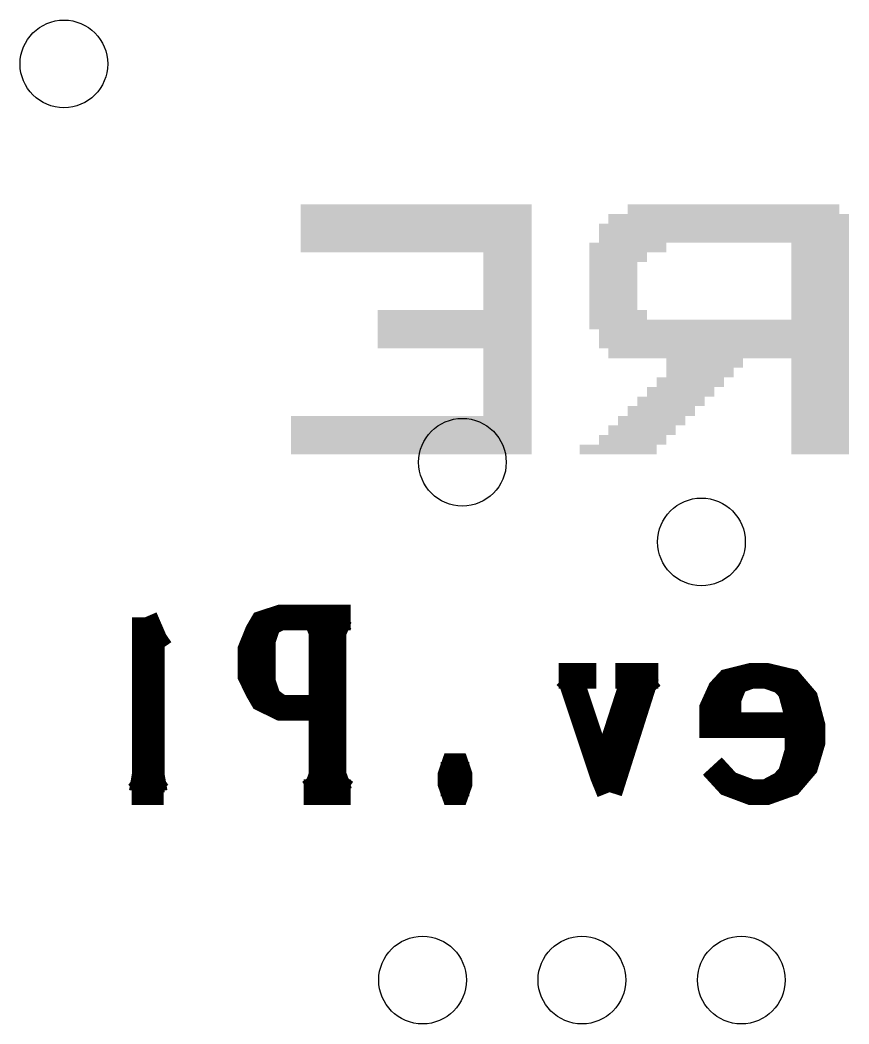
# Model space of a CAD drawing. Extents: x -2.6 to 72.5, y -0.1 to 95.
# Drawn here: x 27.73 to 32.92, y 22.73 to 29.02 of the extents above; entities that cross this region are included whole.
import ezdxf

# ---------------------------------------------------------------- set-up
doc = ezdxf.new("R2010")
doc.units = 0
doc.layers.get('0').update_dxf_attribs({"linetype": 'CONTINUOUS'})
doc.layers.add('03_ASSY2_GBR', color=1, linetype='CONTINUOUS')

# ---------------------------------------------------------------- blocks, each defined once
blk = doc.blocks.new('ROUND_139')
blk.add_circle((0, 0), 0.275)

msp = doc.modelspace()

# ---------------------------------------------------------------- linework, layer by layer
at = {"layer": '03_ASSY2_GBR', "const_width": 0.16093}
for points in [[(28.507, 25.276), (28.507, 24.179)], [(28.507, 25.276), (28.57, 25.13), (28.608, 25.075)], [(29.799, 25.276), (29.36, 25.276), (29.247, 25.239), (29.215, 25.184), (29.171, 25.075), (29.171, 24.91), (29.215, 24.819), (29.247, 24.764), (29.36, 24.709), (29.617, 24.709)], [(29.36, 25.276), (29.284, 25.239), (29.247, 25.13), (29.247, 24.874), (29.284, 24.764), (29.36, 24.709)], [(29.542, 25.276), (29.617, 25.239)], [(29.579, 25.276), (29.617, 25.184)], [(29.617, 25.276), (29.617, 24.179)], [(29.692, 25.276), (29.692, 24.179)], [(29.768, 25.276), (29.692, 25.239)], [(29.73, 25.276), (29.692, 25.184)], [(28.526, 25.184), (28.526, 24.233)], [(28.551, 25.184), (28.551, 24.179)], [(29.247, 25.184), (29.215, 25.075), (29.215, 24.91), (29.247, 24.819)], [(29.655, 25.239), (29.655, 24.233)], [(31.341, 24.91), (31.103, 24.91)], [(31.147, 24.91), (31.184, 24.874)], [(31.266, 24.91), (31.184, 24.874)], [(31.184, 24.874), (31.379, 24.288), (31.423, 24.179)], [(31.58, 24.91), (31.379, 24.288)], [(31.655, 24.91), (31.423, 24.179)], [(31.617, 24.91), (31.423, 24.288)], [(31.73, 24.91), (31.46, 24.91)], [(31.498, 24.91), (31.58, 24.874)], [(31.693, 24.91), (31.58, 24.819)], [(32.602, 24.599), (32.068, 24.599), (32.068, 24.709), (32.118, 24.819), (32.169, 24.874), (32.313, 24.91), (32.407, 24.91), (32.558, 24.874), (32.652, 24.764), (32.696, 24.599), (32.696, 24.49), (32.652, 24.343), (32.558, 24.233), (32.407, 24.179), (32.313, 24.179), (32.169, 24.233), (32.068, 24.343)], [(32.169, 24.599), (32.169, 24.764), (32.213, 24.874), (32.313, 24.91)], [(32.407, 24.91), (32.508, 24.874), (32.558, 24.819), (32.602, 24.654), (32.602, 24.435), (32.558, 24.288), (32.508, 24.233), (32.407, 24.179)], [(32.118, 24.654), (32.118, 24.709), (32.169, 24.819)], [(32.602, 24.764), (32.652, 24.654), (32.652, 24.435), (32.602, 24.343)], [(30.463, 24.343), (30.482, 24.288), (30.482, 24.233), (30.463, 24.179), (30.445, 24.179), (30.426, 24.233), (30.426, 24.288), (30.445, 24.343), (30.463, 24.343)], [(28.507, 24.288), (28.488, 24.179)], [(28.551, 24.288), (28.57, 24.179)], [(29.617, 24.288), (29.579, 24.179)], [(29.692, 24.288), (29.73, 24.179)], [(30.463, 24.288), (30.463, 24.233), (30.445, 24.233), (30.445, 24.288), (30.463, 24.288)], [(28.626, 24.179), (28.426, 24.179)], [(28.507, 24.233), (28.47, 24.179)], [(28.551, 24.233), (28.589, 24.179)], [(29.799, 24.179), (29.504, 24.179)], [(29.617, 24.233), (29.542, 24.179)], [(29.692, 24.233), (29.768, 24.179)]]:
    msp.add_lwpolyline(points, dxfattribs=at)
at = {"layer": '03_ASSY2_GBR'}
for points in [[(29.48502, 27.868946), (29.485054, 27.86898), (30.93398, 27.868946), (30.933946, 27.86898)], [(29.48502, 27.868926), (29.48502, 27.868946), (30.934, 27.868926), (30.93398, 27.868946)], [(29.48502, 27.809), (29.48502, 27.868926), (30.934, 27.809), (30.934, 27.868926)], [(29.485054, 27.86898), (29.485074, 27.869), (30.933946, 27.86898), (29.485074, 27.869)], [(31.53702, 27.868946), (31.537054, 27.86898), (32.86498, 27.868946), (32.864946, 27.86898)], [(31.53702, 27.868926), (31.53702, 27.868946), (32.865, 27.868926), (32.86498, 27.868946)], [(31.53702, 27.809128), (31.53702, 27.868926), (32.86498, 27.809128), (32.865, 27.868926)], [(31.537054, 27.86898), (31.537074, 27.869), (32.864946, 27.86898), (31.537074, 27.869)], [(29.48502, 27.80898), (29.48502, 27.809), (30.934, 27.80898), (30.934, 27.809)], [(29.48502, 27.748), (29.48502, 27.80898), (30.934, 27.748), (30.934, 27.80898)], [(31.41602, 27.808946), (31.416054, 27.80898), (32.92498, 27.808946), (32.924946, 27.80898)], [(31.41602, 27.808926), (31.41602, 27.808946), (32.925, 27.808926), (32.92498, 27.808946)], [(31.41602, 27.748128), (31.41602, 27.808926), (32.925, 27.748128), (32.925, 27.808926)], [(31.416054, 27.80898), (31.416074, 27.809), (32.924946, 27.80898), (32.865108, 27.809)], [(31.536892, 27.809), (31.53702, 27.809128), (32.865108, 27.809), (32.86498, 27.809128)], [(29.48502, 27.74798), (29.48502, 27.748), (30.934, 27.74798), (30.934, 27.748)], [(29.48502, 27.688), (29.48502, 27.74798), (30.934, 27.688), (30.934, 27.74798)], [(31.35602, 27.747946), (31.356054, 27.74798), (32.925, 27.747946), (32.925, 27.74798)], [(31.35602, 27.688), (31.35602, 27.747946), (32.925, 27.688), (32.925, 27.747946)], [(31.356054, 27.74798), (31.356074, 27.748), (32.925, 27.74798), (32.925, 27.748)], [(31.415892, 27.748), (31.41602, 27.748128), (32.925, 27.748), (32.925, 27.748128)], [(29.48502, 27.68798), (29.48502, 27.688), (30.934, 27.68798), (30.934, 27.688)], [(29.48502, 27.628), (29.48502, 27.68798), (30.934, 27.628), (30.934, 27.68798)], [(31.35602, 27.68798), (31.35602, 27.688), (32.925, 27.68798), (32.925, 27.688)], [(31.35602, 27.628128), (31.35602, 27.68798), (32.925, 27.628128), (32.925, 27.68798)], [(29.48502, 27.62798), (29.48502, 27.628), (30.934, 27.62798), (30.934, 27.628)], [(29.48502, 27.567054), (29.48502, 27.62798), (30.934, 27.567054), (30.934, 27.62798)], [(31.29602, 27.627946), (31.296054, 27.62798), (31.779094, 27.627946), (31.779128, 27.62798)], [(31.29602, 27.627852), (31.29602, 27.627946), (31.779, 27.627852), (31.779094, 27.627946)], [(31.29602, 27.567054), (31.29602, 27.627852), (31.77898, 27.567054), (31.779, 27.627852)], [(31.296054, 27.62798), (31.296074, 27.628), (31.779128, 27.62798), (32.562892, 27.628)], [(31.355892, 27.628), (31.35602, 27.628128), (32.925, 27.628), (32.925, 27.628128)], [(32.562912, 27.62798), (32.562892, 27.628), (32.925, 27.62798), (32.925, 27.628)], [(32.56302, 27.627872), (32.562912, 27.62798), (32.925, 27.627872), (32.925, 27.62798)], [(32.56302, 27.567), (32.56302, 27.627872), (32.925, 27.567), (32.925, 27.627872)], [(29.485074, 27.567), (29.48502, 27.567054), (30.934, 27.567), (30.934, 27.567054)], [(30.631912, 27.56698), (30.631892, 27.567), (30.934, 27.56698), (30.934, 27.567)], [(30.63202, 27.566872), (30.631912, 27.56698), (30.934, 27.566872), (30.934, 27.56698)], [(30.63202, 27.507), (30.63202, 27.566872), (30.934, 27.507), (30.934, 27.566872)], [(31.29602, 27.567), (31.29602, 27.567054), (31.778926, 27.567), (31.77898, 27.567054)], [(31.29602, 27.56698), (31.29602, 27.567), (31.658128, 27.56698), (31.778926, 27.567)], [(31.29602, 27.566852), (31.29602, 27.56698), (31.658, 27.566852), (31.658128, 27.56698)], [(31.29602, 27.507054), (31.29602, 27.566852), (31.65798, 27.507054), (31.658, 27.566852)], [(32.56302, 27.56698), (32.56302, 27.567), (32.925, 27.56698), (32.925, 27.567)], [(32.56302, 27.507), (32.56302, 27.56698), (32.925, 27.507), (32.925, 27.56698)], [(30.63202, 27.50698), (30.63202, 27.507), (30.934, 27.50698), (30.934, 27.507)], [(30.63202, 27.447), (30.63202, 27.50698), (30.934, 27.447), (30.934, 27.50698)], [(31.29602, 27.507), (31.29602, 27.507054), (31.657926, 27.507), (31.65798, 27.507054)], [(31.29602, 27.50698), (31.29602, 27.507), (31.597128, 27.50698), (31.657926, 27.507)], [(31.29602, 27.506852), (31.29602, 27.50698), (31.597, 27.506852), (31.597128, 27.50698)], [(31.29602, 27.447), (31.29602, 27.506852), (31.597, 27.447), (31.597, 27.506852)], [(32.56302, 27.50698), (32.56302, 27.507), (32.925, 27.50698), (32.925, 27.507)], [(32.56302, 27.447), (32.56302, 27.50698), (32.925, 27.447), (32.925, 27.50698)], [(30.63202, 27.44698), (30.63202, 27.447), (30.934, 27.44698), (30.934, 27.447)], [(30.63202, 27.386), (30.63202, 27.44698), (30.934, 27.386), (30.934, 27.44698)], [(31.29602, 27.44698), (31.29602, 27.447), (31.597, 27.44698), (31.597, 27.447)], [(31.29602, 27.386), (31.29602, 27.44698), (31.597, 27.386), (31.597, 27.44698)], [(32.56302, 27.44698), (32.56302, 27.447), (32.925, 27.44698), (32.925, 27.447)], [(32.56302, 27.386), (32.56302, 27.44698), (32.925, 27.386), (32.925, 27.44698)], [(30.63202, 27.38598), (30.63202, 27.386), (30.934, 27.38598), (30.934, 27.386)], [(30.63202, 27.326), (30.63202, 27.38598), (30.934, 27.326), (30.934, 27.38598)], [(31.29602, 27.38598), (31.29602, 27.386), (31.597, 27.38598), (31.597, 27.386)], [(31.29602, 27.326), (31.29602, 27.38598), (31.597, 27.326), (31.597, 27.38598)], [(32.56302, 27.38598), (32.56302, 27.386), (32.925, 27.38598), (32.925, 27.386)], [(32.56302, 27.326), (32.56302, 27.38598), (32.925, 27.326), (32.925, 27.38598)], [(30.63202, 27.32598), (30.63202, 27.326), (30.934, 27.32598), (30.934, 27.326)], [(30.63202, 27.266), (30.63202, 27.32598), (30.934, 27.266), (30.934, 27.32598)], [(31.29602, 27.32598), (31.29602, 27.326), (31.597, 27.32598), (31.597, 27.326)], [(31.29602, 27.266), (31.29602, 27.32598), (31.597, 27.266), (31.597, 27.32598)], [(32.56302, 27.32598), (32.56302, 27.326), (32.925, 27.32598), (32.925, 27.326)], [(32.56302, 27.266), (32.56302, 27.32598), (32.925, 27.266), (32.925, 27.32598)], [(30.63202, 27.26598), (30.63202, 27.266), (30.934, 27.26598), (30.934, 27.266)], [(30.63202, 27.205128), (30.63202, 27.26598), (30.934, 27.205128), (30.934, 27.26598)], [(31.29602, 27.26598), (31.29602, 27.266), (31.597, 27.26598), (31.597, 27.266)], [(31.29602, 27.205128), (31.29602, 27.26598), (31.59698, 27.205128), (31.597, 27.26598)], [(32.56302, 27.26598), (32.56302, 27.266), (32.925, 27.26598), (32.925, 27.266)], [(32.56302, 27.205), (32.56302, 27.26598), (32.925, 27.205), (32.925, 27.26598)], [(29.96802, 27.204946), (29.968054, 27.20498), (30.934, 27.204946), (30.934, 27.20498)], [(29.96802, 27.145), (29.96802, 27.204946), (30.934, 27.145), (30.934, 27.204946)], [(29.968054, 27.20498), (29.968074, 27.205), (30.934, 27.20498), (30.934, 27.205)], [(30.631892, 27.205), (30.63202, 27.205128), (30.934, 27.205), (30.934, 27.205128)], [(31.29602, 27.205), (31.29602, 27.205128), (31.597108, 27.205), (31.59698, 27.205128)], [(31.29602, 27.20498), (31.29602, 27.205), (31.657946, 27.20498), (31.597108, 27.205)], [(31.29602, 27.204926), (31.29602, 27.20498), (31.658, 27.204926), (31.657946, 27.20498)], [(31.29602, 27.145128), (31.29602, 27.204926), (31.65798, 27.145128), (31.658, 27.204926)], [(32.56302, 27.20498), (32.56302, 27.205), (32.925, 27.20498), (32.925, 27.205)], [(32.56302, 27.145128), (32.56302, 27.20498), (32.925, 27.145128), (32.925, 27.20498)], [(29.96802, 27.14498), (29.96802, 27.145), (30.934, 27.14498), (30.934, 27.145)], [(29.96802, 27.085), (29.96802, 27.14498), (30.934, 27.085), (30.934, 27.14498)], [(31.29602, 27.145), (31.29602, 27.145128), (31.658108, 27.145), (31.65798, 27.145128)], [(31.29602, 27.14498), (31.29602, 27.145), (32.925, 27.14498), (32.925, 27.145)], [(31.29602, 27.085054), (31.29602, 27.14498), (32.925, 27.085054), (32.925, 27.14498)], [(32.562892, 27.145), (32.56302, 27.145128), (32.925, 27.145), (32.925, 27.145128)], [(29.96802, 27.08498), (29.96802, 27.085), (30.934, 27.08498), (30.934, 27.085)], [(29.96802, 27.024), (29.96802, 27.08498), (30.934, 27.024), (30.934, 27.08498)], [(31.296074, 27.085), (31.29602, 27.085054), (32.925, 27.085), (32.925, 27.085054)], [(31.355912, 27.08498), (31.355892, 27.085), (32.925, 27.08498), (32.925, 27.085)], [(31.35602, 27.084872), (31.355912, 27.08498), (32.925, 27.084872), (32.925, 27.08498)], [(31.35602, 27.024), (31.35602, 27.084872), (32.925, 27.024), (32.925, 27.084872)], [(29.96802, 27.02398), (29.96802, 27.024), (30.934, 27.02398), (30.934, 27.024)], [(29.96802, 26.964054), (29.96802, 27.02398), (30.934, 26.964054), (30.934, 27.02398)], [(29.968074, 26.964), (29.96802, 26.964054), (30.934, 26.964), (30.934, 26.964054)], [(30.631912, 26.96398), (30.631892, 26.964), (30.934, 26.96398), (30.934, 26.964)], [(31.35602, 27.02398), (31.35602, 27.024), (32.925, 27.02398), (32.925, 27.024)], [(31.35602, 26.964054), (31.35602, 27.02398), (32.925, 26.964054), (32.925, 27.02398)], [(31.356074, 26.964), (31.35602, 26.964054), (32.925, 26.964), (32.925, 26.964054)], [(31.415912, 26.96398), (31.415892, 26.964), (32.925, 26.96398), (32.925, 26.964)], [(30.63202, 26.963872), (30.631912, 26.96398), (30.934, 26.963872), (30.934, 26.96398)], [(30.63202, 26.903), (30.63202, 26.963872), (30.934, 26.903), (30.934, 26.963872)], [(30.63202, 26.90298), (30.63202, 26.903), (30.934, 26.90298), (30.934, 26.903)], [(30.63202, 26.843), (30.63202, 26.90298), (30.934, 26.843), (30.934, 26.90298)], [(31.41602, 26.963872), (31.415912, 26.96398), (32.925, 26.963872), (32.925, 26.96398)], [(31.41602, 26.903054), (31.41602, 26.963872), (32.925, 26.903054), (32.925, 26.963872)], [(31.416074, 26.903), (31.41602, 26.903054), (32.925, 26.903), (32.925, 26.903054)], [(31.778912, 26.90298), (31.778892, 26.903), (32.261128, 26.90298), (32.562892, 26.903)], [(31.77902, 26.902872), (31.778912, 26.90298), (32.26102, 26.902872), (32.261128, 26.90298)], [(31.77902, 26.902852), (31.77902, 26.902872), (32.261, 26.902852), (32.26102, 26.902872)], [(31.77902, 26.843054), (31.77902, 26.902852), (32.26098, 26.843054), (32.261, 26.902852)], [(32.562912, 26.90298), (32.562892, 26.903), (32.925, 26.90298), (32.925, 26.903)], [(32.56302, 26.902872), (32.562912, 26.90298), (32.925, 26.902872), (32.925, 26.90298)], [(32.56302, 26.843), (32.56302, 26.902872), (32.925, 26.843), (32.925, 26.902872)], [(30.63202, 26.84298), (30.63202, 26.843), (30.934, 26.84298), (30.934, 26.843)], [(30.63202, 26.783), (30.63202, 26.84298), (30.934, 26.783), (30.934, 26.84298)], [(31.77902, 26.843), (31.77902, 26.843054), (32.260926, 26.843), (32.26098, 26.843054)], [(31.77902, 26.84298), (31.77902, 26.843), (32.201128, 26.84298), (32.260926, 26.843)], [(31.77902, 26.842852), (31.77902, 26.84298), (32.201, 26.842852), (32.201128, 26.84298)], [(31.77902, 26.783128), (31.77902, 26.842852), (32.20098, 26.783128), (32.201, 26.842852)], [(32.56302, 26.84298), (32.56302, 26.843), (32.925, 26.84298), (32.925, 26.843)], [(32.56302, 26.783), (32.56302, 26.84298), (32.925, 26.783), (32.925, 26.84298)], [(30.63202, 26.78298), (30.63202, 26.783), (30.934, 26.78298), (30.934, 26.783)], [(30.63202, 26.722), (30.63202, 26.78298), (30.934, 26.722), (30.934, 26.78298)], [(31.71802, 26.782946), (31.718054, 26.78298), (32.141094, 26.782946), (32.141128, 26.78298)], [(31.71802, 26.782852), (31.71802, 26.782946), (32.141, 26.782852), (32.141094, 26.782946)], [(31.71802, 26.722128), (31.71802, 26.782852), (32.14098, 26.722128), (32.141, 26.782852)], [(31.718054, 26.78298), (31.718074, 26.783), (32.141128, 26.78298), (32.200926, 26.783)], [(31.778892, 26.783), (31.778946, 26.783054), (32.200926, 26.783), (32.20098, 26.783054)], [(31.778946, 26.783054), (31.77902, 26.783128), (32.20098, 26.783054), (32.20098, 26.783128)], [(32.56302, 26.78298), (32.56302, 26.783), (32.925, 26.78298), (32.925, 26.783)], [(32.56302, 26.722), (32.56302, 26.78298), (32.925, 26.722), (32.925, 26.78298)], [(30.63202, 26.72198), (30.63202, 26.722), (30.934, 26.72198), (30.934, 26.722)], [(30.63202, 26.662), (30.63202, 26.72198), (30.934, 26.662), (30.934, 26.72198)], [(31.65802, 26.721946), (31.658054, 26.72198), (32.080094, 26.721946), (32.080128, 26.72198)], [(31.65802, 26.721852), (31.65802, 26.721946), (32.08, 26.721852), (32.080094, 26.721946)], [(31.65802, 26.662128), (31.65802, 26.721852), (32.07998, 26.662128), (32.08, 26.721852)], [(31.658054, 26.72198), (31.658074, 26.722), (32.080128, 26.72198), (32.140926, 26.722)], [(31.717892, 26.722), (31.717946, 26.722054), (32.140926, 26.722), (32.14098, 26.722054)], [(31.717946, 26.722054), (31.71802, 26.722128), (32.14098, 26.722054), (32.14098, 26.722128)], [(32.56302, 26.72198), (32.56302, 26.722), (32.925, 26.72198), (32.925, 26.722)], [(32.56302, 26.662), (32.56302, 26.72198), (32.925, 26.662), (32.925, 26.72198)], [(30.63202, 26.66198), (30.63202, 26.662), (30.934, 26.66198), (30.934, 26.662)], [(30.63202, 26.602), (30.63202, 26.66198), (30.934, 26.602), (30.934, 26.66198)], [(31.59702, 26.661946), (31.597054, 26.66198), (32.020094, 26.661946), (32.020128, 26.66198)], [(31.59702, 26.661852), (31.59702, 26.661946), (32.02, 26.661852), (32.020094, 26.661946)], [(31.59702, 26.602128), (31.59702, 26.661852), (32.01998, 26.602128), (32.02, 26.661852)], [(31.597054, 26.66198), (31.597074, 26.662), (32.020128, 26.66198), (32.079926, 26.662)], [(31.657892, 26.662), (31.657946, 26.662054), (32.079926, 26.662), (32.07998, 26.662054)], [(31.657946, 26.662054), (31.65802, 26.662128), (32.07998, 26.662054), (32.07998, 26.662128)], [(32.56302, 26.66198), (32.56302, 26.662), (32.925, 26.66198), (32.925, 26.662)], [(32.56302, 26.602), (32.56302, 26.66198), (32.925, 26.602), (32.925, 26.66198)], [(30.63202, 26.60198), (30.63202, 26.602), (30.934, 26.60198), (30.934, 26.602)], [(30.63202, 26.541128), (30.63202, 26.60198), (30.934, 26.541128), (30.934, 26.60198)], [(31.53702, 26.601946), (31.537054, 26.60198), (31.960094, 26.601946), (31.960128, 26.60198)], [(31.53702, 26.601852), (31.53702, 26.601946), (31.96, 26.601852), (31.960094, 26.601946)], [(31.53702, 26.541128), (31.53702, 26.601852), (31.95998, 26.541128), (31.96, 26.601852)], [(31.537054, 26.60198), (31.537074, 26.602), (31.960128, 26.60198), (32.019926, 26.602)], [(31.596892, 26.602), (31.596946, 26.602054), (32.019926, 26.602), (32.01998, 26.602054)], [(31.596946, 26.602054), (31.59702, 26.602128), (32.01998, 26.602054), (32.01998, 26.602128)], [(32.56302, 26.60198), (32.56302, 26.602), (32.925, 26.60198), (32.925, 26.602)], [(32.56302, 26.541), (32.56302, 26.60198), (32.925, 26.541), (32.925, 26.60198)], [(29.42502, 26.540946), (29.425054, 26.54098), (30.934, 26.540946), (30.934, 26.54098)], [(29.42502, 26.481), (29.42502, 26.540946), (30.934, 26.481), (30.934, 26.540946)], [(29.425054, 26.54098), (29.425074, 26.541), (30.934, 26.54098), (30.934, 26.541)], [(30.631892, 26.541), (30.63202, 26.541128), (30.934, 26.541), (30.934, 26.541128)], [(31.47702, 26.540946), (31.477054, 26.54098), (31.899094, 26.540946), (31.899128, 26.54098)], [(31.47702, 26.540852), (31.47702, 26.540946), (31.899, 26.540852), (31.899094, 26.540946)], [(31.47702, 26.481128), (31.47702, 26.540852), (31.89898, 26.481128), (31.899, 26.540852)], [(31.477054, 26.54098), (31.477074, 26.541), (31.899128, 26.54098), (31.959926, 26.541)], [(31.536892, 26.541), (31.536946, 26.541054), (31.959926, 26.541), (31.95998, 26.541054)], [(31.536946, 26.541054), (31.53702, 26.541128), (31.95998, 26.541054), (31.95998, 26.541128)], [(32.56302, 26.54098), (32.56302, 26.541), (32.925, 26.54098), (32.925, 26.541)], [(32.56302, 26.481), (32.56302, 26.54098), (32.925, 26.481), (32.925, 26.54098)], [(29.42502, 26.48098), (29.42502, 26.481), (30.934, 26.48098), (30.934, 26.481)], [(29.42502, 26.421), (29.42502, 26.48098), (30.934, 26.421), (30.934, 26.48098)], [(31.41602, 26.480946), (31.416054, 26.48098), (31.839094, 26.480946), (31.839128, 26.48098)], [(31.41602, 26.480852), (31.41602, 26.480946), (31.839, 26.480852), (31.839094, 26.480946)], [(31.41602, 26.421128), (31.41602, 26.480852), (31.83898, 26.421128), (31.839, 26.480852)], [(31.416054, 26.48098), (31.416074, 26.481), (31.839128, 26.48098), (31.898926, 26.481)], [(31.476892, 26.481), (31.476946, 26.481054), (31.898926, 26.481), (31.89898, 26.481054)], [(31.476946, 26.481054), (31.47702, 26.481128), (31.89898, 26.481054), (31.89898, 26.481128)], [(32.56302, 26.48098), (32.56302, 26.481), (32.925, 26.48098), (32.925, 26.481)], [(32.56302, 26.421), (32.56302, 26.48098), (32.925, 26.421), (32.925, 26.48098)], [(29.42502, 26.42098), (29.42502, 26.421), (30.934, 26.42098), (30.934, 26.421)], [(29.42502, 26.36), (29.42502, 26.42098), (30.934, 26.36), (30.934, 26.42098)], [(31.35602, 26.420946), (31.356054, 26.42098), (31.779094, 26.420946), (31.779128, 26.42098)], [(31.35602, 26.420852), (31.35602, 26.420946), (31.779, 26.420852), (31.779094, 26.420946)], [(31.35602, 26.360128), (31.35602, 26.420852), (31.77898, 26.360128), (31.779, 26.420852)], [(31.356054, 26.42098), (31.356074, 26.421), (31.779128, 26.42098), (31.838926, 26.421)], [(31.415892, 26.421), (31.415946, 26.421054), (31.838926, 26.421), (31.83898, 26.421054)], [(31.415946, 26.421054), (31.41602, 26.421128), (31.83898, 26.421054), (31.83898, 26.421128)], [(32.56302, 26.42098), (32.56302, 26.421), (32.925, 26.42098), (32.925, 26.421)], [(32.56302, 26.36), (32.56302, 26.42098), (32.925, 26.36), (32.925, 26.42098)], [(29.42502, 26.35998), (29.42502, 26.36), (30.934, 26.35998), (30.934, 26.36)], [(29.42502, 26.300054), (29.42502, 26.35998), (30.93398, 26.300054), (30.934, 26.35998)], [(31.23502, 26.359946), (31.235054, 26.35998), (31.718094, 26.359946), (31.718128, 26.35998)], [(31.23502, 26.359852), (31.23502, 26.359946), (31.718, 26.359852), (31.718094, 26.359946)], [(31.23502, 26.300054), (31.23502, 26.359852), (31.71798, 26.300054), (31.718, 26.359852)], [(31.235054, 26.35998), (31.235074, 26.36), (31.718128, 26.35998), (31.778926, 26.36)], [(31.355892, 26.36), (31.355946, 26.360054), (31.778926, 26.36), (31.77898, 26.360054)], [(31.355946, 26.360054), (31.35602, 26.360128), (31.77898, 26.360054), (31.77898, 26.360128)], [(32.56302, 26.35998), (32.56302, 26.36), (32.925, 26.35998), (32.925, 26.36)], [(32.56302, 26.300054), (32.56302, 26.35998), (32.92498, 26.300054), (32.925, 26.35998)], [(29.425074, 26.3), (29.42502, 26.300054), (30.933926, 26.3), (30.93398, 26.300054)], [(31.235074, 26.3), (31.23502, 26.300054), (31.717926, 26.3), (31.71798, 26.300054)], [(32.563074, 26.3), (32.56302, 26.300054), (32.924926, 26.3), (32.92498, 26.300054)]]:
    msp.add_solid(points, dxfattribs=at)

# ---------------------------------------------------------------- block references
for p in [(28, 28.75), (30.5, 26.25), (32, 25.75), (30.25, 23), (31.25, 23), (32.25, 23)]:
    msp.add_blockref('ROUND_139', p, dxfattribs=at)

doc.saveas('drawing.dxf')
